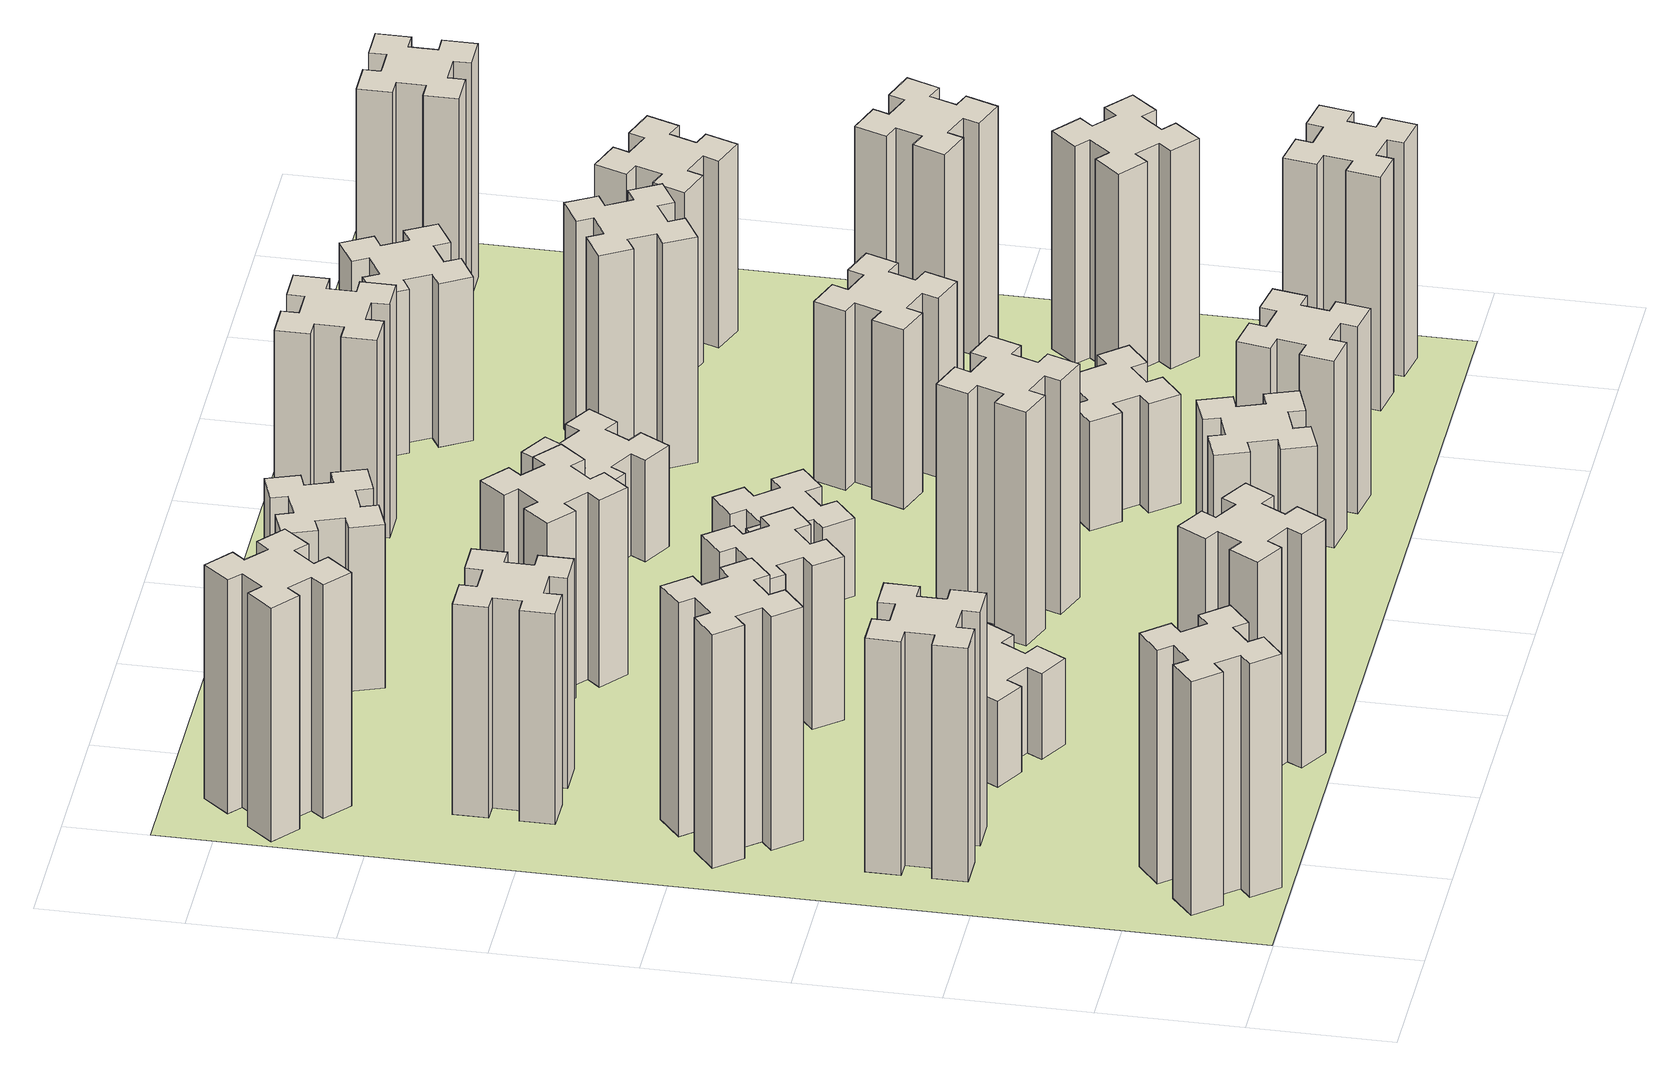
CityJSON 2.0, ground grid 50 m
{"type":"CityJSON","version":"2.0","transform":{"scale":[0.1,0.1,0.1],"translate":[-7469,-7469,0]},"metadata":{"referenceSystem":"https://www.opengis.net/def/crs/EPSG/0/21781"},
"CityObjects":{
"building1":{"type":"Building","attributes":{"class":"1000","function":"1000","usage":"1000","yearOfConstruction":2016,"roofType":"1000","measuredHeight":90,"storeysAboveGround":30,"storeysBelowGround":0},"geometry":[{"type":"Solid","lod":"1","boundaries":[[[[0,1,2,3,4,5,6,7,8,9,10,11,12,13,14,15,16,17,18,19]],[[17,16,20,21]],[[16,15,22,20]],[[15,14,23,22]],[[14,13,24,23]],[[13,12,25,24]],[[12,11,26,25]],[[11,10,27,26]],[[10,9,28,27]],[[9,8,29,28]],[[8,7,30,29]],[[7,6,31,30]],[[6,5,32,31]],[[5,4,33,32]],[[4,3,34,33]],[[3,2,35,34]],[[2,1,36,35]],[[1,0,37,36]],[[0,19,38,37]],[[19,18,39,38]],[[18,17,21,39]],[[24,25,26,27,28,29,30,31,32,33,34,35,36,37,38,39,21,20,22,23]]]]}]},
"building2":{"type":"Building","attributes":{"class":"1000","function":"1000","usage":"1000","yearOfConstruction":2016,"roofType":"1000","measuredHeight":90,"storeysAboveGround":30,"storeysBelowGround":0},"geometry":[{"type":"Solid","lod":"1","boundaries":[[[[40,41,42,43,44,45,46,47,48,49,50,51,52,53,54,55,56,57,58,59]],[[57,56,60,61]],[[56,55,62,60]],[[55,54,63,62]],[[54,53,64,63]],[[53,52,65,64]],[[52,51,66,65]],[[51,50,67,66]],[[50,49,68,67]],[[49,48,69,68]],[[48,47,70,69]],[[47,46,71,70]],[[46,45,72,71]],[[45,44,73,72]],[[44,43,74,73]],[[43,42,75,74]],[[42,41,76,75]],[[41,40,77,76]],[[40,59,78,77]],[[59,58,79,78]],[[58,57,61,79]],[[64,65,66,67,68,69,70,71,72,73,74,75,76,77,78,79,61,60,62,63]]]]}]},
"building3":{"type":"Building","attributes":{"class":"1000","function":"1000","usage":"1000","yearOfConstruction":2016,"roofType":"1000","measuredHeight":90,"storeysAboveGround":30,"storeysBelowGround":0},"geometry":[{"type":"Solid","lod":"1","boundaries":[[[[80,81,82,83,84,85,86,87,88,89,90,91,92,93,94,95,96,97,98,99]],[[97,96,100,101]],[[96,95,102,100]],[[95,94,103,102]],[[94,93,104,103]],[[93,92,105,104]],[[92,91,106,105]],[[91,90,107,106]],[[90,89,108,107]],[[89,88,109,108]],[[88,87,110,109]],[[87,86,111,110]],[[86,85,112,111]],[[85,84,113,112]],[[84,83,114,113]],[[83,82,115,114]],[[82,81,116,115]],[[81,80,117,116]],[[80,99,118,117]],[[99,98,119,118]],[[98,97,101,119]],[[104,105,106,107,108,109,110,111,112,113,114,115,116,117,118,119,101,100,102,103]]]]}]},
"building4":{"type":"Building","attributes":{"class":"1000","function":"1000","usage":"1000","yearOfConstruction":2016,"roofType":"1000","measuredHeight":90,"storeysAboveGround":30,"storeysBelowGround":0},"geometry":[{"type":"Solid","lod":"1","boundaries":[[[[120,121,122,123,124,125,126,127,128,129,130,131,132,133,134,135,136,137,138,139]],[[137,136,140,141]],[[136,135,142,140]],[[135,134,143,142]],[[134,133,144,143]],[[133,132,145,144]],[[132,131,146,145]],[[131,130,147,146]],[[130,129,148,147]],[[129,128,149,148]],[[128,127,150,149]],[[127,126,151,150]],[[126,125,152,151]],[[125,124,153,152]],[[124,123,154,153]],[[123,122,155,154]],[[122,121,156,155]],[[121,120,157,156]],[[120,139,158,157]],[[139,138,159,158]],[[138,137,141,159]],[[144,145,146,147,148,149,150,151,152,153,154,155,156,157,158,159,141,140,142,143]]]]}]},
"building5":{"type":"Building","attributes":{"class":"1000","function":"1000","usage":"1000","yearOfConstruction":2016,"roofType":"1000","measuredHeight":81,"storeysAboveGround":30,"storeysBelowGround":0},"geometry":[{"type":"Solid","lod":"1","boundaries":[[[[160,161,162,163,164,165,166,167,168,169,170,171,172,173,174,175,176,177,178,179]],[[177,176,180,181]],[[176,175,182,180]],[[175,174,183,182]],[[174,173,184,183]],[[173,172,185,184]],[[172,171,186,185]],[[171,170,187,186]],[[170,169,188,187]],[[169,168,189,188]],[[168,167,190,189]],[[167,166,191,190]],[[166,165,192,191]],[[165,164,193,192]],[[164,163,194,193]],[[163,162,195,194]],[[162,161,196,195]],[[161,160,197,196]],[[160,179,198,197]],[[179,178,199,198]],[[178,177,181,199]],[[184,185,186,187,188,189,190,191,192,193,194,195,196,197,198,199,181,180,182,183]]]]}]},
"building6":{"type":"Building","attributes":{"class":"1000","function":"1000","usage":"1000","yearOfConstruction":2016,"roofType":"1000","measuredHeight":90,"storeysAboveGround":30,"storeysBelowGround":0},"geometry":[{"type":"Solid","lod":"1","boundaries":[[[[200,201,202,203,204,205,206,207,208,209,210,211,212,213,214,215,216,217,218,219]],[[217,216,220,221]],[[216,215,222,220]],[[215,214,223,222]],[[214,213,224,223]],[[213,212,225,224]],[[212,211,226,225]],[[211,210,227,226]],[[210,209,228,227]],[[209,208,229,228]],[[208,207,230,229]],[[207,206,231,230]],[[206,205,232,231]],[[205,204,233,232]],[[204,203,234,233]],[[203,202,235,234]],[[202,201,236,235]],[[201,200,237,236]],[[200,219,238,237]],[[219,218,239,238]],[[218,217,221,239]],[[224,225,226,227,228,229,230,231,232,233,234,235,236,237,238,239,221,220,222,223]]]]}]},
"building7":{"type":"Building","attributes":{"class":"1000","function":"1000","usage":"1000","yearOfConstruction":2016,"roofType":"1000","measuredHeight":33,"storeysAboveGround":30,"storeysBelowGround":0},"geometry":[{"type":"Solid","lod":"1","boundaries":[[[[240,241,242,243,244,245,246,247,248,249,250,251,252,253,254,255,256,257,258,259]],[[257,256,260,261]],[[256,255,262,260]],[[255,254,263,262]],[[254,253,264,263]],[[253,252,265,264]],[[252,251,266,265]],[[251,250,267,266]],[[250,249,268,267]],[[249,248,269,268]],[[248,247,270,269]],[[247,246,271,270]],[[246,245,272,271]],[[245,244,273,272]],[[244,243,274,273]],[[243,242,275,274]],[[242,241,276,275]],[[241,240,277,276]],[[240,259,278,277]],[[259,258,279,278]],[[258,257,261,279]],[[264,265,266,267,268,269,270,271,272,273,274,275,276,277,278,279,261,260,262,263]]]]}]},
"building8":{"type":"Building","attributes":{"class":"1000","function":"1000","usage":"1000","yearOfConstruction":2016,"roofType":"1000","measuredHeight":63,"storeysAboveGround":30,"storeysBelowGround":0},"geometry":[{"type":"Solid","lod":"1","boundaries":[[[[280,281,282,283,284,285,286,287,288,289,290,291,292,293,294,295,296,297,298,299]],[[297,296,300,301]],[[296,295,302,300]],[[295,294,303,302]],[[294,293,304,303]],[[293,292,305,304]],[[292,291,306,305]],[[291,290,307,306]],[[290,289,308,307]],[[289,288,309,308]],[[288,287,310,309]],[[287,286,311,310]],[[286,285,312,311]],[[285,284,313,312]],[[284,283,314,313]],[[283,282,315,314]],[[282,281,316,315]],[[281,280,317,316]],[[280,299,318,317]],[[299,298,319,318]],[[298,297,301,319]],[[304,305,306,307,308,309,310,311,312,313,314,315,316,317,318,319,301,300,302,303]]]]}]},
"building9":{"type":"Building","attributes":{"class":"1000","function":"1000","usage":"1000","yearOfConstruction":2016,"roofType":"1000","measuredHeight":87,"storeysAboveGround":30,"storeysBelowGround":0},"geometry":[{"type":"Solid","lod":"1","boundaries":[[[[320,321,322,323,324,325,326,327,328,329,330,331,332,333,334,335,336,337,338,339]],[[337,336,340,341]],[[336,335,342,340]],[[335,334,343,342]],[[334,333,344,343]],[[333,332,345,344]],[[332,331,346,345]],[[331,330,347,346]],[[330,329,348,347]],[[329,328,349,348]],[[328,327,350,349]],[[327,326,351,350]],[[326,325,352,351]],[[325,324,353,352]],[[324,323,354,353]],[[323,322,355,354]],[[322,321,356,355]],[[321,320,357,356]],[[320,339,358,357]],[[339,338,359,358]],[[338,337,341,359]],[[344,345,346,347,348,349,350,351,352,353,354,355,356,357,358,359,341,340,342,343]]]]}]},
"building10":{"type":"Building","attributes":{"class":"1000","function":"1000","usage":"1000","yearOfConstruction":2016,"roofType":"1000","measuredHeight":72,"storeysAboveGround":30,"storeysBelowGround":0},"geometry":[{"type":"Solid","lod":"1","boundaries":[[[[360,361,362,363,364,365,366,367,368,369,370,371,372,373,374,375,376,377,378,379]],[[377,376,380,381]],[[376,375,382,380]],[[375,374,383,382]],[[374,373,384,383]],[[373,372,385,384]],[[372,371,386,385]],[[371,370,387,386]],[[370,369,388,387]],[[369,368,389,388]],[[368,367,390,389]],[[367,366,391,390]],[[366,365,392,391]],[[365,364,393,392]],[[364,363,394,393]],[[363,362,395,394]],[[362,361,396,395]],[[361,360,397,396]],[[360,379,398,397]],[[379,378,399,398]],[[378,377,381,399]],[[384,385,386,387,388,389,390,391,392,393,394,395,396,397,398,399,381,380,382,383]]]]}]},
"building11":{"type":"Building","attributes":{"class":"1000","function":"1000","usage":"1000","yearOfConstruction":2016,"roofType":"1000","measuredHeight":63,"storeysAboveGround":30,"storeysBelowGround":0},"geometry":[{"type":"Solid","lod":"1","boundaries":[[[[400,401,402,403,404,405,406,407,408,409,410,411,412,413,414,415,416,417,418,419]],[[417,416,420,421]],[[416,415,422,420]],[[415,414,423,422]],[[414,413,424,423]],[[413,412,425,424]],[[412,411,426,425]],[[411,410,427,426]],[[410,409,428,427]],[[409,408,429,428]],[[408,407,430,429]],[[407,406,431,430]],[[406,405,432,431]],[[405,404,433,432]],[[404,403,434,433]],[[403,402,435,434]],[[402,401,436,435]],[[401,400,437,436]],[[400,419,438,437]],[[419,418,439,438]],[[418,417,421,439]],[[424,425,426,427,428,429,430,431,432,433,434,435,436,437,438,439,421,420,422,423]]]]}]},
"building12":{"type":"Building","attributes":{"class":"1000","function":"1000","usage":"1000","yearOfConstruction":2016,"roofType":"1000","measuredHeight":90,"storeysAboveGround":30,"storeysBelowGround":0},"geometry":[{"type":"Solid","lod":"1","boundaries":[[[[440,441,442,443,444,445,446,447,448,449,450,451,452,453,454,455,456,457,458,459]],[[457,456,460,461]],[[456,455,462,460]],[[455,454,463,462]],[[454,453,464,463]],[[453,452,465,464]],[[452,451,466,465]],[[451,450,467,466]],[[450,449,468,467]],[[449,448,469,468]],[[448,447,470,469]],[[447,446,471,470]],[[446,445,472,471]],[[445,444,473,472]],[[444,443,474,473]],[[443,442,475,474]],[[442,441,476,475]],[[441,440,477,476]],[[440,459,478,477]],[[459,458,479,478]],[[458,457,461,479]],[[464,465,466,467,468,469,470,471,472,473,474,475,476,477,478,479,461,460,462,463]]]]}]},
"building13":{"type":"Building","attributes":{"class":"1000","function":"1000","usage":"1000","yearOfConstruction":2016,"roofType":"1000","measuredHeight":30,"storeysAboveGround":30,"storeysBelowGround":0},"geometry":[{"type":"Solid","lod":"1","boundaries":[[[[480,481,482,483,484,485,486,487,488,489,490,491,492,493,494,495,496,497,498,499]],[[497,496,500,501]],[[496,495,502,500]],[[495,494,503,502]],[[494,493,504,503]],[[493,492,505,504]],[[492,491,506,505]],[[491,490,507,506]],[[490,489,508,507]],[[489,488,509,508]],[[488,487,510,509]],[[487,486,511,510]],[[486,485,512,511]],[[485,484,513,512]],[[484,483,514,513]],[[483,482,515,514]],[[482,481,516,515]],[[481,480,517,516]],[[480,499,518,517]],[[499,498,519,518]],[[498,497,501,519]],[[504,505,506,507,508,509,510,511,512,513,514,515,516,517,518,519,501,500,502,503]]]]}]},
"building14":{"type":"Building","attributes":{"class":"1000","function":"1000","usage":"1000","yearOfConstruction":2016,"roofType":"1000","measuredHeight":72,"storeysAboveGround":30,"storeysBelowGround":0},"geometry":[{"type":"Solid","lod":"1","boundaries":[[[[520,521,522,523,524,525,526,527,528,529,530,531,532,533,534,535,536,537,538,539]],[[537,536,540,541]],[[536,535,542,540]],[[535,534,543,542]],[[534,533,544,543]],[[533,532,545,544]],[[532,531,546,545]],[[531,530,547,546]],[[530,529,548,547]],[[529,528,549,548]],[[528,527,550,549]],[[527,526,551,550]],[[526,525,552,551]],[[525,524,553,552]],[[524,523,554,553]],[[523,522,555,554]],[[522,521,556,555]],[[521,520,557,556]],[[520,539,558,557]],[[539,538,559,558]],[[538,537,541,559]],[[544,545,546,547,548,549,550,551,552,553,554,555,556,557,558,559,541,540,542,543]]]]}]},
"building15":{"type":"Building","attributes":{"class":"1000","function":"1000","usage":"1000","yearOfConstruction":2016,"roofType":"1000","measuredHeight":39,"storeysAboveGround":30,"storeysBelowGround":0},"geometry":[{"type":"Solid","lod":"1","boundaries":[[[[560,561,562,563,564,565,566,567,568,569,570,571,572,573,574,575,576,577,578,579]],[[577,576,580,581]],[[576,575,582,580]],[[575,574,583,582]],[[574,573,584,583]],[[573,572,585,584]],[[572,571,586,585]],[[571,570,587,586]],[[570,569,588,587]],[[569,568,589,588]],[[568,567,590,589]],[[567,566,591,590]],[[566,565,592,591]],[[565,564,593,592]],[[564,563,594,593]],[[563,562,595,594]],[[562,561,596,595]],[[561,560,597,596]],[[560,579,598,597]],[[579,578,599,598]],[[578,577,581,599]],[[584,585,586,587,588,589,590,591,592,593,594,595,596,597,598,599,581,580,582,583]]]]}]},
"building16":{"type":"Building","attributes":{"class":"1000","function":"1000","usage":"1000","yearOfConstruction":2016,"roofType":"1000","measuredHeight":90,"storeysAboveGround":30,"storeysBelowGround":0},"geometry":[{"type":"Solid","lod":"1","boundaries":[[[[600,601,602,603,604,605,606,607,608,609,610,611,612,613,614,615,616,617,618,619]],[[617,616,620,621]],[[616,615,622,620]],[[615,614,623,622]],[[614,613,624,623]],[[613,612,625,624]],[[612,611,626,625]],[[611,610,627,626]],[[610,609,628,627]],[[609,608,629,628]],[[608,607,630,629]],[[607,606,631,630]],[[606,605,632,631]],[[605,604,633,632]],[[604,603,634,633]],[[603,602,635,634]],[[602,601,636,635]],[[601,600,637,636]],[[600,619,638,637]],[[619,618,639,638]],[[618,617,621,639]],[[624,625,626,627,628,629,630,631,632,633,634,635,636,637,638,639,621,620,622,623]]]]}]},
"building17":{"type":"Building","attributes":{"class":"1000","function":"1000","usage":"1000","yearOfConstruction":2016,"roofType":"1000","measuredHeight":42,"storeysAboveGround":30,"storeysBelowGround":0},"geometry":[{"type":"Solid","lod":"1","boundaries":[[[[640,641,642,643,644,645,646,647,648,649,650,651,652,653,654,655,656,657,658,659]],[[657,656,660,661]],[[656,655,662,660]],[[655,654,663,662]],[[654,653,664,663]],[[653,652,665,664]],[[652,651,666,665]],[[651,650,667,666]],[[650,649,668,667]],[[649,648,669,668]],[[648,647,670,669]],[[647,646,671,670]],[[646,645,672,671]],[[645,644,673,672]],[[644,643,674,673]],[[643,642,675,674]],[[642,641,676,675]],[[641,640,677,676]],[[640,659,678,677]],[[659,658,679,678]],[[658,657,661,679]],[[664,665,666,667,668,669,670,671,672,673,674,675,676,677,678,679,661,660,662,663]]]]}]},
"building18":{"type":"Building","attributes":{"class":"1000","function":"1000","usage":"1000","yearOfConstruction":2016,"roofType":"1000","measuredHeight":69,"storeysAboveGround":30,"storeysBelowGround":0},"geometry":[{"type":"Solid","lod":"1","boundaries":[[[[680,681,682,683,684,685,686,687,688,689,690,691,692,693,694,695,696,697,698,699]],[[697,696,700,701]],[[696,695,702,700]],[[695,694,703,702]],[[694,693,704,703]],[[693,692,705,704]],[[692,691,706,705]],[[691,690,707,706]],[[690,689,708,707]],[[689,688,709,708]],[[688,687,710,709]],[[687,686,711,710]],[[686,685,712,711]],[[685,684,713,712]],[[684,683,714,713]],[[683,682,715,714]],[[682,681,716,715]],[[681,680,717,716]],[[680,699,718,717]],[[699,698,719,718]],[[698,697,701,719]],[[704,705,706,707,708,709,710,711,712,713,714,715,716,717,718,719,701,700,702,703]]]]}]},
"building19":{"type":"Building","attributes":{"class":"1000","function":"1000","usage":"1000","yearOfConstruction":2016,"roofType":"1000","measuredHeight":87,"storeysAboveGround":30,"storeysBelowGround":0},"geometry":[{"type":"Solid","lod":"1","boundaries":[[[[720,721,722,723,724,725,726,727,728,729,730,731,732,733,734,735,736,737,738,739]],[[737,736,740,741]],[[736,735,742,740]],[[735,734,743,742]],[[734,733,744,743]],[[733,732,745,744]],[[732,731,746,745]],[[731,730,747,746]],[[730,729,748,747]],[[729,728,749,748]],[[728,727,750,749]],[[727,726,751,750]],[[726,725,752,751]],[[725,724,753,752]],[[724,723,754,753]],[[723,722,755,754]],[[722,721,756,755]],[[721,720,757,756]],[[720,739,758,757]],[[739,738,759,758]],[[738,737,741,759]],[[744,745,746,747,748,749,750,751,752,753,754,755,756,757,758,759,741,740,742,743]]]]}]},
"building20":{"type":"Building","attributes":{"class":"1000","function":"1000","usage":"1000","yearOfConstruction":2016,"roofType":"1000","measuredHeight":90,"storeysAboveGround":30,"storeysBelowGround":0},"geometry":[{"type":"Solid","lod":"1","boundaries":[[[[760,761,762,763,764,765,766,767,768,769,770,771,772,773,774,775,776,777,778,779]],[[777,776,780,781]],[[776,775,782,780]],[[775,774,783,782]],[[774,773,784,783]],[[773,772,785,784]],[[772,771,786,785]],[[771,770,787,786]],[[770,769,788,787]],[[769,768,789,788]],[[768,767,790,789]],[[767,766,791,790]],[[766,765,792,791]],[[765,764,793,792]],[[764,763,794,793]],[[763,762,795,794]],[[762,761,796,795]],[[761,760,797,796]],[[760,779,798,797]],[[779,778,799,798]],[[778,777,781,799]],[[784,785,786,787,788,789,790,791,792,793,794,795,796,797,798,799,781,780,782,783]]]]}]},
"building21":{"type":"Building","attributes":{"class":"1000","function":"1000","usage":"1000","yearOfConstruction":2016,"roofType":"1000","measuredHeight":63,"storeysAboveGround":30,"storeysBelowGround":0},"geometry":[{"type":"Solid","lod":"1","boundaries":[[[[800,801,802,803,804,805,806,807,808,809,810,811,812,813,814,815,816,817,818,819]],[[817,816,820,821]],[[816,815,822,820]],[[815,814,823,822]],[[814,813,824,823]],[[813,812,825,824]],[[812,811,826,825]],[[811,810,827,826]],[[810,809,828,827]],[[809,808,829,828]],[[808,807,830,829]],[[807,806,831,830]],[[806,805,832,831]],[[805,804,833,832]],[[804,803,834,833]],[[803,802,835,834]],[[802,801,836,835]],[[801,800,837,836]],[[800,819,838,837]],[[819,818,839,838]],[[818,817,821,839]],[[824,825,826,827,828,829,830,831,832,833,834,835,836,837,838,839,821,820,822,823]]]]}]},
"building22":{"type":"Building","attributes":{"class":"1000","function":"1000","usage":"1000","yearOfConstruction":2016,"roofType":"1000","measuredHeight":84,"storeysAboveGround":30,"storeysBelowGround":0},"geometry":[{"type":"Solid","lod":"1","boundaries":[[[[840,841,842,843,844,845,846,847,848,849,850,851,852,853,854,855,856,857,858,859]],[[857,856,860,861]],[[856,855,862,860]],[[855,854,863,862]],[[854,853,864,863]],[[853,852,865,864]],[[852,851,866,865]],[[851,850,867,866]],[[850,849,868,867]],[[849,848,869,868]],[[848,847,870,869]],[[847,846,871,870]],[[846,845,872,871]],[[845,844,873,872]],[[844,843,874,873]],[[843,842,875,874]],[[842,841,876,875]],[[841,840,877,876]],[[840,859,878,877]],[[859,858,879,878]],[[858,857,861,879]],[[864,865,866,867,868,869,870,871,872,873,874,875,876,877,878,879,861,860,862,863]]]]}]},
"building23":{"type":"Building","attributes":{"class":"1000","function":"1000","usage":"1000","yearOfConstruction":2016,"roofType":"1000","measuredHeight":90,"storeysAboveGround":30,"storeysBelowGround":0},"geometry":[{"type":"Solid","lod":"1","boundaries":[[[[880,881,882,883,884,885,886,887,888,889,890,891,892,893,894,895,896,897,898,899]],[[897,896,900,901]],[[896,895,902,900]],[[895,894,903,902]],[[894,893,904,903]],[[893,892,905,904]],[[892,891,906,905]],[[891,890,907,906]],[[890,889,908,907]],[[889,888,909,908]],[[888,887,910,909]],[[887,886,911,910]],[[886,885,912,911]],[[885,884,913,912]],[[884,883,914,913]],[[883,882,915,914]],[[882,881,916,915]],[[881,880,917,916]],[[880,899,918,917]],[[899,898,919,918]],[[898,897,901,919]],[[904,905,906,907,908,909,910,911,912,913,914,915,916,917,918,919,901,900,902,903]]]]}]},
"building24":{"type":"Building","attributes":{"class":"1000","function":"1000","usage":"1000","yearOfConstruction":2016,"roofType":"1000","measuredHeight":72,"storeysAboveGround":30,"storeysBelowGround":0},"geometry":[{"type":"Solid","lod":"1","boundaries":[[[[920,921,922,923,924,925,926,927,928,929,930,931,932,933,934,935,936,937,938,939]],[[937,936,940,941]],[[936,935,942,940]],[[935,934,943,942]],[[934,933,944,943]],[[933,932,945,944]],[[932,931,946,945]],[[931,930,947,946]],[[930,929,948,947]],[[929,928,949,948]],[[928,927,950,949]],[[927,926,951,950]],[[926,925,952,951]],[[925,924,953,952]],[[924,923,954,953]],[[923,922,955,954]],[[922,921,956,955]],[[921,920,957,956]],[[920,939,958,957]],[[939,938,959,958]],[[938,937,941,959]],[[944,945,946,947,948,949,950,951,952,953,954,955,956,957,958,959,941,940,942,943]]]]}]},
"building25":{"type":"Building","attributes":{"class":"1000","function":"1000","usage":"1000","yearOfConstruction":2016,"roofType":"1000","measuredHeight":90,"storeysAboveGround":30,"storeysBelowGround":0},"geometry":[{"type":"Solid","lod":"1","boundaries":[[[[960,961,962,963,964,965,966,967,968,969,970,971,972,973,974,975,976,977,978,979]],[[977,976,980,981]],[[976,975,982,980]],[[975,974,983,982]],[[974,973,984,983]],[[973,972,985,984]],[[972,971,986,985]],[[971,970,987,986]],[[970,969,988,987]],[[969,968,989,988]],[[968,967,990,989]],[[967,966,991,990]],[[966,965,992,991]],[[965,964,993,992]],[[964,963,994,993]],[[963,962,995,994]],[[962,961,996,995]],[[961,960,997,996]],[[960,979,998,997]],[[979,978,999,998]],[[978,977,981,999]],[[984,985,986,987,988,989,990,991,992,993,994,995,996,997,998,999,981,980,982,983]]]]}]},
"landuse1":{"type":"LandUse","attributes":{"name":"plot1","function":"1010"},"geometry":[{"type":"MultiSurface","lod":"1","boundaries":[[[1000,1001,1002,1003]]]}]}
},
"vertices":[
[492,308,0],[427,384,0],[473,423,0],[396,515,0],[304,438,0],[343,392,0],[266,327,0],[228,373,0],[136,296,0],[213,204,0],[259,243,0],[323,166,0],[277,128,0],[354,36,0],[446,113,0],[408,159,0],[484,223,0],[523,177,0],[615,254,0],[538,346,0],[484,223,900],[523,177,900],[408,159,900],[446,113,900],[354,36,900],[277,128,900],[323,166,900],[259,243,900],[213,204,900],[136,296,900],[228,373,900],[266,327,900],[343,392,900],[304,438,900],[396,515,900],[473,423,900],[427,384,900],[492,308,900],[538,346,900],[615,254,900],
[325,1105,0],[425,1105,0],[425,1045,0],[545,1045,0],[545,1165,0],[485,1165,0],[485,1265,0],[545,1265,0],[545,1385,0],[425,1385,0],[425,1325,0],[325,1325,0],[325,1385,0],[205,1385,0],[205,1265,0],[265,1265,0],[265,1165,0],[205,1165,0],[205,1045,0],[325,1045,0],[265,1165,900],[205,1165,900],[265,1265,900],[205,1265,900],[205,1385,900],[325,1385,900],[325,1325,900],[425,1325,900],[425,1385,900],[545,1385,900],[545,1265,900],[485,1265,900],[485,1165,900],[545,1165,900],[545,1045,900],[425,1045,900],[425,1105,900],[325,1105,900],[325,1045,900],[205,1045,900],
[492,1888,0],[427,1964,0],[473,2003,0],[396,2095,0],[304,2018,0],[343,1972,0],[266,1907,0],[228,1953,0],[136,1876,0],[213,1784,0],[259,1823,0],[323,1746,0],[277,1708,0],[354,1616,0],[446,1693,0],[408,1739,0],[484,1803,0],[523,1757,0],[615,1834,0],[538,1926,0],[484,1803,900],[523,1757,900],[408,1739,900],[446,1693,900],[354,1616,900],[277,1708,900],[323,1746,900],[259,1823,900],[213,1784,900],[136,1876,900],[228,1953,900],[266,1907,900],[343,1972,900],[304,2018,900],[396,2095,900],[473,2003,900],[427,1964,900],[492,1888,900],[538,1926,900],[615,1834,900],
[1214,346,0],[1127,396,0],[1157,448,0],[1053,508,0],[993,404,0],[1045,374,0],[995,287,0],[943,317,0],[883,213,0],[987,153,0],[1017,205,0],[1104,155,0],[1074,103,0],[1178,43,0],[1238,147,0],[1186,177,0],[1236,264,0],[1288,234,0],[1348,338,0],[1244,398,0],[1236,264,900],[1288,234,900],[1186,177,900],[1238,147,900],[1178,43,900],[1074,103,900],[1104,155,900],[1017,205,900],[987,153,900],[883,213,900],[943,317,900],[995,287,900],[1045,374,900],[993,404,900],[1053,508,900],[1157,448,900],[1127,396,900],[1214,346,900],[1244,398,900],[1348,338,900],
[525,2705,0],[425,2705,0],[425,2765,0],[305,2765,0],[305,2645,0],[365,2645,0],[365,2545,0],[305,2545,0],[305,2425,0],[425,2425,0],[425,2485,0],[525,2485,0],[525,2425,0],[645,2425,0],[645,2545,0],[585,2545,0],[585,2645,0],[645,2645,0],[645,2765,0],[525,2765,0],[585,2645,810],[645,2645,810],[585,2545,810],[645,2545,810],[645,2425,810],[525,2425,810],[525,2485,810],[425,2485,810],[425,2425,810],[305,2425,810],[305,2545,810],[365,2545,810],[365,2645,810],[305,2645,810],[305,2765,810],[425,2765,810],[425,2705,810],[525,2705,810],[525,2765,810],[645,2765,810],
[384,3387,0],[308,3452,0],[346,3498,0],[254,3575,0],[177,3483,0],[223,3444,0],[159,3368,0],[113,3406,0],[36,3314,0],[128,3237,0],[166,3283,0],[243,3219,0],[204,3173,0],[296,3096,0],[373,3188,0],[327,3226,0],[392,3303,0],[438,3264,0],[515,3356,0],[423,3433,0],[392,3303,900],[438,3264,900],[327,3226,900],[373,3188,900],[296,3096,900],[204,3173,900],[243,3219,900],[166,3283,900],[128,3237,900],[36,3314,900],[113,3406,900],[159,3368,900],[223,3444,900],[177,3483,900],[254,3575,900],[346,3498,900],[308,3452,900],[384,3387,900],[423,3433,900],[515,3356,900],
[1086,1017,0],[1136,1104,0],[1188,1074,0],[1248,1178,0],[1144,1238,0],[1114,1186,0],[1027,1236,0],[1057,1288,0],[953,1348,0],[893,1244,0],[945,1214,0],[895,1127,0],[843,1157,0],[783,1053,0],[887,993,0],[917,1045,0],[1004,995,0],[974,943,0],[1078,883,0],[1138,987,0],[1004,995,330],[974,943,330],[917,1045,330],[887,993,330],[783,1053,330],[843,1157,330],[895,1127,330],[945,1214,330],[893,1244,330],[953,1348,330],[1057,1288,330],[1027,1236,330],[1114,1186,330],[1144,1238,330],[1248,1178,330],[1188,1074,330],[1136,1104,330],[1086,1017,330],[1138,987,330],[1078,883,330],
[1083,1972,0],[1006,1907,0],[968,1953,0],[876,1876,0],[953,1784,0],[999,1823,0],[1063,1746,0],[1017,1708,0],[1094,1616,0],[1186,1693,0],[1148,1739,0],[1224,1803,0],[1263,1757,0],[1355,1834,0],[1278,1926,0],[1232,1888,0],[1167,1964,0],[1213,2003,0],[1136,2095,0],[1044,2018,0],[1167,1964,630],[1213,2003,630],[1232,1888,630],[1278,1926,630],[1355,1834,630],[1263,1757,630],[1224,1803,630],[1148,1739,630],[1186,1693,630],[1094,1616,630],[1017,1708,630],[1063,1746,630],[999,1823,630],[953,1784,630],[876,1876,630],[968,1953,630],[1006,1907,630],[1083,1972,630],[1044,2018,630],[1136,2095,630],
[1746,255,0],[1840,289,0],[1860,233,0],[1973,274,0],[1932,387,0],[1876,366,0],[1842,460,0],[1898,480,0],[1857,593,0],[1744,552,0],[1765,496,0],[1671,462,0],[1650,518,0],[1537,477,0],[1579,364,0],[1635,385,0],[1669,291,0],[1613,270,0],[1654,157,0],[1767,199,0],[1669,291,870],[1613,270,870],[1635,385,870],[1579,364,870],[1537,477,870],[1650,518,870],[1671,462,870],[1765,496,870],[1744,552,870],[1857,593,870],[1898,480,870],[1842,460,870],[1876,366,870],[1932,387,870],[1973,274,870],[1860,233,870],[1840,289,870],[1746,255,870],[1767,199,870],[1654,157,870],
[1267,2486,0],[1332,2563,0],[1378,2524,0],[1455,2616,0],[1363,2693,0],[1324,2647,0],[1248,2712,0],[1286,2758,0],[1194,2835,0],[1117,2743,0],[1163,2704,0],[1099,2628,0],[1053,2666,0],[976,2574,0],[1068,2497,0],[1106,2543,0],[1183,2479,0],[1144,2433,0],[1236,2356,0],[1313,2448,0],[1183,2479,720],[1144,2433,720],[1106,2543,720],[1068,2497,720],[976,2574,720],[1053,2666,720],[1099,2628,720],[1163,2704,720],[1117,2743,720],[1194,2835,720],[1286,2758,720],[1248,2712,720],[1324,2647,720],[1363,2693,720],[1455,2616,720],[1378,2524,720],[1332,2563,720],[1267,2486,720],[1313,2448,720],[1236,2356,720],
[1125,3456,0],[1031,3422,0],[1010,3478,0],[897,3437,0],[939,3324,0],[995,3345,0],[1029,3251,0],[973,3230,0],[1014,3117,0],[1127,3159,0],[1106,3215,0],[1200,3249,0],[1220,3193,0],[1333,3234,0],[1292,3347,0],[1236,3326,0],[1202,3420,0],[1258,3440,0],[1217,3553,0],[1104,3512,0],[1202,3420,630],[1258,3440,630],[1236,3326,630],[1292,3347,630],[1333,3234,630],[1220,3193,630],[1200,3249,630],[1106,3215,630],[1127,3159,630],[1014,3117,630],[973,3230,630],[1029,3251,630],[995,3345,630],[939,3324,630],[897,3437,630],[1010,3478,630],[1031,3422,630],[1125,3456,630],[1104,3512,630],[1217,3553,630],
[1769,1300,0],[1735,1206,0],[1679,1227,0],[1637,1114,0],[1750,1073,0],[1771,1129,0],[1865,1095,0],[1844,1039,0],[1957,997,0],[1998,1110,0],[1942,1131,0],[1976,1225,0],[2032,1204,0],[2073,1317,0],[1960,1358,0],[1940,1302,0],[1846,1336,0],[1867,1392,0],[1754,1433,0],[1713,1320,0],[1846,1336,900],[1867,1392,900],[1940,1302,900],[1960,1358,900],[2073,1317,900],[2032,1204,900],[1976,1225,900],[1942,1131,900],[1998,1110,900],[1957,997,900],[1844,1039,900],[1865,1095,900],[1771,1129,900],[1750,1073,900],[1637,1114,900],[1679,1227,900],[1735,1206,900],[1769,1300,900],[1713,1320,900],[1754,1433,900],
[1972,1988,0],[1907,2064,0],[1953,2103,0],[1876,2195,0],[1784,2118,0],[1823,2072,0],[1746,2007,0],[1708,2053,0],[1616,1976,0],[1693,1884,0],[1739,1923,0],[1803,1846,0],[1757,1808,0],[1834,1716,0],[1926,1793,0],[1888,1839,0],[1964,1903,0],[2003,1857,0],[2095,1934,0],[2018,2026,0],[1964,1903,300],[2003,1857,300],[1888,1839,300],[1926,1793,300],[1834,1716,300],[1757,1808,300],[1803,1846,300],[1739,1923,300],[1693,1884,300],[1616,1976,300],[1708,2053,300],[1746,2007,300],[1823,2072,300],[1784,2118,300],[1876,2195,300],[1953,2103,300],[1907,2064,300],[1972,1988,300],[2018,2026,300],[2095,1934,300],
[2496,444,0],[2478,345,0],[2419,356,0],[2398,237,0],[2517,217,0],[2527,276,0],[2625,258,0],[2615,199,0],[2733,178,0],[2754,297,0],[2695,307,0],[2712,405,0],[2771,395,0],[2792,513,0],[2674,534,0],[2664,475,0],[2565,492,0],[2576,551,0],[2457,572,0],[2437,454,0],[2565,492,720],[2576,551,720],[2664,475,720],[2674,534,720],[2792,513,720],[2771,395,720],[2712,405,720],[2695,307,720],[2754,297,720],[2733,178,720],[2615,199,720],[2625,258,720],[2527,276,720],[2517,217,720],[2398,237,720],[2419,356,720],[2478,345,720],[2496,444,720],[2437,454,720],[2457,572,720],
[2026,2497,0],[2076,2584,0],[2128,2554,0],[2188,2658,0],[2084,2718,0],[2054,2666,0],[1967,2716,0],[1997,2768,0],[1893,2828,0],[1833,2724,0],[1885,2694,0],[1835,2607,0],[1783,2637,0],[1723,2533,0],[1827,2473,0],[1857,2525,0],[1944,2475,0],[1914,2423,0],[2018,2363,0],[2078,2467,0],[1944,2475,390],[1914,2423,390],[1857,2525,390],[1827,2473,390],[1723,2533,390],[1783,2637,390],[1835,2607,390],[1885,2694,390],[1833,2724,390],[1893,2828,390],[1997,2768,390],[1967,2716,390],[2054,2666,390],[2084,2718,390],[2188,2658,390],[2128,2554,390],[2076,2584,390],[2026,2497,390],[2078,2467,390],[2018,2363,390],
[1965,3385,0],[1965,3485,0],[2025,3485,0],[2025,3605,0],[1905,3605,0],[1905,3545,0],[1805,3545,0],[1805,3605,0],[1685,3605,0],[1685,3485,0],[1745,3485,0],[1745,3385,0],[1685,3385,0],[1685,3265,0],[1805,3265,0],[1805,3325,0],[1905,3325,0],[1905,3265,0],[2025,3265,0],[2025,3385,0],[1905,3325,900],[1905,3265,900],[1805,3325,900],[1805,3265,900],[1685,3265,900],[1685,3385,900],[1745,3385,900],[1745,3485,900],[1685,3485,900],[1685,3605,900],[1805,3605,900],[1805,3545,900],[1905,3545,900],[1905,3605,900],[2025,3605,900],[2025,3485,900],[1965,3485,900],[1965,3385,900],[2025,3385,900],[2025,3265,900],
[2563,1132,0],[2486,1067,0],[2448,1113,0],[2356,1036,0],[2433,944,0],[2479,983,0],[2543,906,0],[2497,868,0],[2574,776,0],[2666,853,0],[2628,899,0],[2704,963,0],[2743,917,0],[2835,994,0],[2758,1086,0],[2712,1048,0],[2647,1124,0],[2693,1163,0],[2616,1255,0],[2524,1178,0],[2647,1124,420],[2693,1163,420],[2712,1048,420],[2758,1086,420],[2835,994,420],[2743,917,420],[2704,963,420],[2628,899,420],[2666,853,420],[2574,776,420],[2497,868,420],[2543,906,420],[2479,983,420],[2433,944,420],[2356,1036,420],[2448,1113,420],[2486,1067,420],[2563,1132,420],[2524,1178,420],[2616,1255,420],
[2682,1671,0],[2716,1765,0],[2772,1744,0],[2813,1857,0],[2700,1898,0],[2680,1842,0],[2586,1876,0],[2607,1932,0],[2494,1973,0],[2453,1860,0],[2509,1840,0],[2475,1746,0],[2419,1767,0],[2377,1654,0],[2490,1613,0],[2511,1669,0],[2605,1635,0],[2584,1579,0],[2697,1537,0],[2738,1650,0],[2605,1635,690],[2584,1579,690],[2511,1669,690],[2490,1613,690],[2377,1654,690],[2419,1767,690],[2475,1746,690],[2509,1840,690],[2453,1860,690],[2494,1973,690],[2607,1932,690],[2586,1876,690],[2680,1842,690],[2700,1898,690],[2813,1857,690],[2772,1744,690],[2716,1765,690],[2682,1671,690],[2738,1650,690],[2697,1537,690],
[2607,2475,0],[2694,2525,0],[2724,2473,0],[2828,2533,0],[2768,2637,0],[2716,2607,0],[2666,2694,0],[2718,2724,0],[2658,2828,0],[2554,2768,0],[2584,2716,0],[2497,2666,0],[2467,2718,0],[2363,2658,0],[2423,2554,0],[2475,2584,0],[2525,2497,0],[2473,2467,0],[2533,2363,0],[2637,2423,0],[2525,2497,870],[2473,2467,870],[2475,2584,870],[2423,2554,870],[2363,2658,870],[2467,2718,870],[2497,2666,870],[2584,2716,870],[2554,2768,870],[2658,2828,870],[2718,2724,870],[2666,2694,870],[2716,2607,870],[2768,2637,870],[2828,2533,870],[2724,2473,870],[2694,2525,870],[2607,2475,870],[2637,2423,870],[2533,2363,870],
[3504,475,0],[3405,492,0],[3416,551,0],[3297,572,0],[3277,454,0],[3336,444,0],[3318,345,0],[3259,356,0],[3238,237,0],[3357,217,0],[3367,276,0],[3465,258,0],[3455,199,0],[3573,178,0],[3594,297,0],[3535,307,0],[3552,405,0],[3611,395,0],[3632,513,0],[3514,534,0],[3552,405,900],[3611,395,900],[3535,307,900],[3594,297,900],[3573,178,900],[3455,199,900],[3465,258,900],[3367,276,900],[3357,217,900],[3238,237,900],[3259,356,900],[3318,345,900],[3336,444,900],[3277,454,900],[3297,572,900],[3416,551,900],[3405,492,900],[3504,475,900],[3514,534,900],[3632,513,900],
[2716,3347,0],[2666,3434,0],[2718,3464,0],[2658,3568,0],[2554,3508,0],[2584,3456,0],[2497,3406,0],[2467,3458,0],[2363,3398,0],[2423,3294,0],[2475,3324,0],[2525,3237,0],[2473,3207,0],[2533,3103,0],[2637,3163,0],[2607,3215,0],[2694,3265,0],[2724,3213,0],[2828,3273,0],[2768,3377,0],[2694,3265,630],[2724,3213,630],[2607,3215,630],[2637,3163,630],[2533,3103,630],[2473,3207,630],[2525,3237,630],[2475,3324,630],[2423,3294,630],[2363,3398,630],[2467,3458,630],[2497,3406,630],[2584,3456,630],[2554,3508,630],[2658,3568,630],[2718,3464,630],[2666,3434,630],[2716,3347,630],[2768,3377,630],[2828,3273,630],
[3487,1006,0],[3552,1083,0],[3598,1044,0],[3675,1136,0],[3583,1213,0],[3544,1167,0],[3468,1232,0],[3506,1278,0],[3414,1355,0],[3337,1263,0],[3383,1224,0],[3319,1148,0],[3273,1186,0],[3196,1094,0],[3288,1017,0],[3326,1063,0],[3403,999,0],[3364,953,0],[3456,876,0],[3533,968,0],[3403,999,840],[3364,953,840],[3326,1063,840],[3288,1017,840],[3196,1094,840],[3273,1186,840],[3319,1148,840],[3383,1224,840],[3337,1263,840],[3414,1355,840],[3506,1278,840],[3468,1232,840],[3544,1167,840],[3583,1213,840],[3675,1136,840],[3598,1044,840],[3552,1083,840],[3487,1006,840],[3533,968,840],[3456,876,840],
[3420,1842,0],[3326,1876,0],[3347,1932,0],[3234,1973,0],[3193,1860,0],[3249,1840,0],[3215,1746,0],[3159,1767,0],[3117,1654,0],[3230,1613,0],[3251,1669,0],[3345,1635,0],[3324,1579,0],[3437,1537,0],[3478,1650,0],[3422,1671,0],[3456,1765,0],[3512,1744,0],[3553,1857,0],[3440,1898,0],[3456,1765,900],[3512,1744,900],[3422,1671,900],[3478,1650,900],[3437,1537,900],[3324,1579,900],[3345,1635,900],[3251,1669,900],[3230,1613,900],[3117,1654,900],[3159,1767,900],[3215,1746,900],[3249,1840,900],[3193,1860,900],[3234,1973,900],[3347,1932,900],[3326,1876,900],[3420,1842,900],[3440,1898,900],[3553,1857,900],
[3320,2682,0],[3226,2716,0],[3247,2772,0],[3134,2813,0],[3093,2700,0],[3149,2680,0],[3115,2586,0],[3059,2607,0],[3017,2494,0],[3130,2453,0],[3151,2509,0],[3245,2475,0],[3224,2419,0],[3337,2377,0],[3378,2490,0],[3322,2511,0],[3356,2605,0],[3412,2584,0],[3453,2697,0],[3340,2738,0],[3356,2605,720],[3412,2584,720],[3322,2511,720],[3378,2490,720],[3337,2377,720],[3224,2419,720],[3245,2475,720],[3151,2509,720],[3130,2453,720],[3017,2494,720],[3059,2607,720],[3115,2586,720],[3149,2680,720],[3093,2700,720],[3134,2813,720],[3247,2772,720],[3226,2716,720],[3320,2682,720],[3340,2738,720],[3453,2697,720],
[3285,3325,0],[3385,3325,0],[3385,3265,0],[3505,3265,0],[3505,3385,0],[3445,3385,0],[3445,3485,0],[3505,3485,0],[3505,3605,0],[3385,3605,0],[3385,3545,0],[3285,3545,0],[3285,3605,0],[3165,3605,0],[3165,3485,0],[3225,3485,0],[3225,3385,0],[3165,3385,0],[3165,3265,0],[3285,3265,0],[3225,3385,900],[3165,3385,900],[3225,3485,900],[3165,3485,900],[3165,3605,900],[3285,3605,900],[3285,3545,900],[3385,3545,900],[3385,3605,900],[3505,3605,900],[3505,3485,900],[3445,3485,900],[3445,3385,900],[3505,3385,900],[3505,3265,900],[3385,3265,900],[3385,3325,900],[3285,3325,900],[3285,3265,900],[3165,3265,900],
[5,3705,0],[3705,3705,0],[3705,5,0],[5,5,0]
]}
